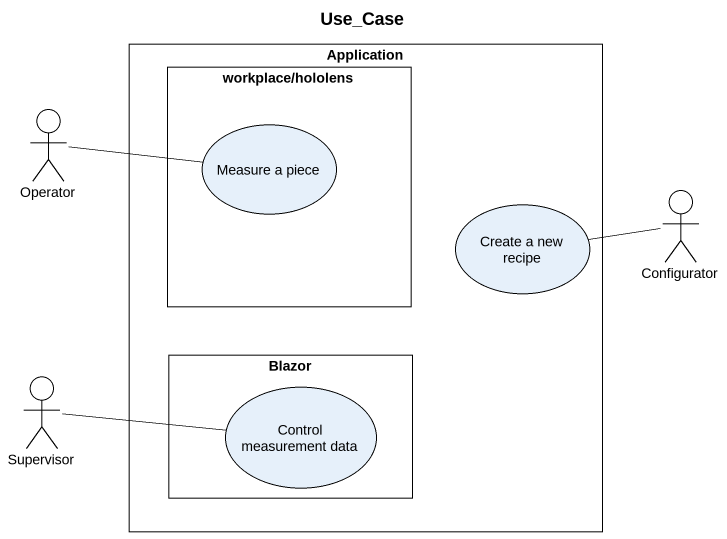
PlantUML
@startuml
title Use_Case
rectangle Application {
  rectangle "workplace/hololens" as workplace_hololens {
    usecase "Measure a piece" as Measure_a_piece
  }
  usecase "Create a new recipe" as Create_a_new_recipe
  rectangle Blazor {
    usecase "Control measurement data" as Control_measurement_data
  }
}
actor Operator
actor Configurator
actor Supervisor
Operator -right- Measure_a_piece
Configurator -left- Create_a_new_recipe
Supervisor -right- Control_measurement_data
@enduml
